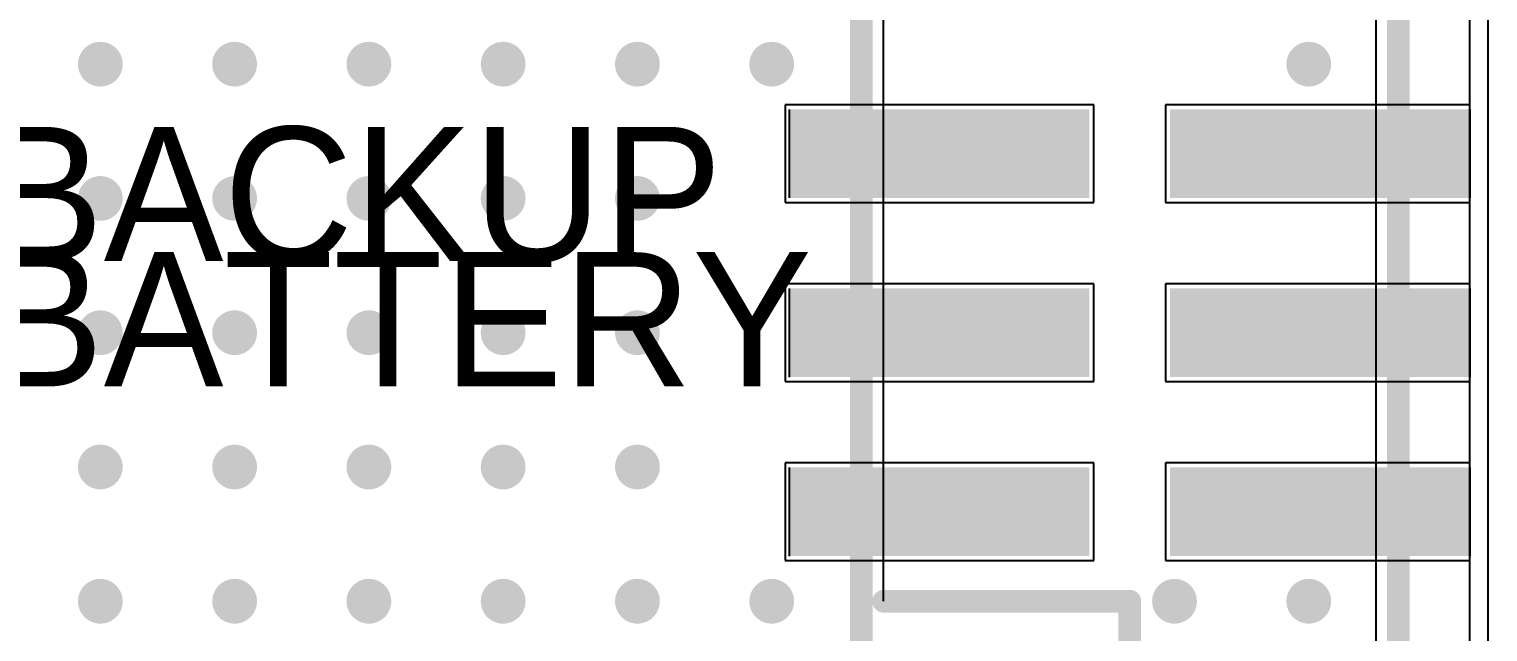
# Model space of a CAD drawing. Header units: millimetres. Extents: x 15 to 122, y 23 to 96.
# Drawn here: x 102.71 to 119, y 62.66 to 69.39 of the extents above; entities that cross this region are included whole.
import ezdxf

# ---------------------------------------------------------------- set-up
doc = ezdxf.new("R2010")
doc.units = ezdxf.units.MM
for name, color, linetype in [('BottomLayer', 5, 'Continuous'), ('BottomOverlay', 54, 'Continuous'), ('TopLayer', 1, 'Continuous'), ('TopOverlay', 2, 'Continuous'), ('TopPaste', 8, 'Continuous'), ('TopSolder', 216, 'Continuous'), ('Upper Modules', 80, 'Continuous')]:
    doc.layers.add(name, color=color, linetype=linetype)
doc.styles.get("Standard").update_dxf_attribs({"font": 'ARExthalf2.shx', "width": 0.1})

msp = doc.modelspace()

# ---------------------------------------------------------------- linework, layer by layer
at = {"layer": 'BottomLayer'}
msp.add_line((118.796, 76), (118.796, 44), dxfattribs=at)
at = {"layer": 'BottomLayer', "const_width": 0.25}
for points in [[(103.375, 69, 1), (103.625, 69, 1)], [(104.875, 69, 1), (105.125, 69, 1)], [(106.375, 69, 1), (106.625, 69, 1)], [(107.875, 69, 1), (108.125, 69, 1)], [(109.375, 69, 1), (109.625, 69, 1)], [(110.875, 69, 1), (111.125, 69, 1)], [(116.875, 69, 1), (117.125, 69, 1)], [(103.375, 67.5, 1), (103.625, 67.5, 1)], [(104.875, 67.5, 1), (105.125, 67.5, 1)], [(106.375, 67.5, 1), (106.625, 67.5, 1)], [(107.875, 67.5, 1), (108.125, 67.5, 1)], [(109.375, 67.5, 1), (109.625, 67.5, 1)], [(103.375, 66, 1), (103.625, 66, 1)], [(104.875, 66, 1), (105.125, 66, 1)], [(106.375, 66, 1), (106.625, 66, 1)], [(107.875, 66, 1), (108.125, 66, 1)], [(109.375, 66, 1), (109.625, 66, 1)], [(103.375, 64.5, 1), (103.625, 64.5, 1)], [(104.875, 64.5, 1), (105.125, 64.5, 1)], [(106.375, 64.5, 1), (106.625, 64.5, 1)], [(107.875, 64.5, 1), (108.125, 64.5, 1)], [(109.375, 64.5, 1), (109.625, 64.5, 1)], [(103.375, 63, 1), (103.625, 63, 1)], [(104.875, 63, 1), (105.125, 63, 1)], [(106.375, 63, 1), (106.625, 63, 1)], [(107.875, 63, 1), (108.125, 63, 1)], [(109.375, 63, 1), (109.625, 63, 1)], [(110.875, 63, 1), (111.125, 63, 1)], [(115.375, 63, 1), (115.625, 63, 1)], [(116.875, 63, 1), (117.125, 63, 1)]]:
    msp.add_lwpolyline(points, format="xyb", close=True, dxfattribs=at)
at = {"layer": 'BottomOverlay', "const_width": 0.254}
for points in [[(112, 42.2), (112, 70.2)], [(118, 69.2), (118, 70.2)], [(118, 42.2), (118, 69.2)]]:
    msp.add_lwpolyline(points, dxfattribs=at)
at = {"layer": 'BottomOverlay', "const_width": 0.127}
msp.add_lwpolyline([(117.937, 69.2, 1), (118.064, 69.2, 1)], format="xyb", close=True, dxfattribs=at)
msp.add_lwpolyline([(117.937, 69.2, 1), (118.064, 69.2, 1)], format="xyb", close=True, dxfattribs=at)
at = {"layer": 'TopLayer'}
for p, q in [((118.796, 69.455), (118.796, 68.545)), ((114.6, 68.545), (111.15, 68.545)), ((111.15, 68.545), (111.15, 67.455)), ((114.6, 67.455), (114.6, 68.545)), ((118.796, 68.545), (115.4, 68.545)), ((115.4, 68.545), (115.4, 67.455)), ((111.15, 67.455), (114.6, 67.455)), ((115.4, 67.455), (118.796, 67.455)), ((118.796, 67.455), (118.796, 66.545)), ((114.6, 66.545), (111.15, 66.545)), ((111.15, 66.545), (111.15, 65.455)), ((114.6, 65.455), (114.6, 66.545)), ((118.796, 66.545), (115.4, 66.545)), ((115.4, 66.545), (115.4, 65.455)), ((111.15, 65.455), (114.6, 65.455)), ((115.4, 65.455), (118.796, 65.455)), ((118.796, 65.455), (118.796, 64.545)), ((114.6, 64.545), (111.15, 64.545)), ((111.15, 64.545), (111.15, 63.455)), ((114.6, 63.455), (114.6, 64.545)), ((118.796, 64.545), (115.4, 64.545)), ((115.4, 64.545), (115.4, 63.455)), ((111.15, 63.455), (114.6, 63.455)), ((115.4, 63.455), (118.796, 63.455)), ((118.796, 63.455), (118.796, 62.545))]:
    msp.add_line(p, q, dxfattribs=at)
for points, const_width in [([(103.375, 69, 1), (103.625, 69, 1)], 0.25), ([(104.875, 69, 1), (105.125, 69, 1)], 0.25), ([(106.375, 69, 1), (106.625, 69, 1)], 0.25), ([(107.875, 69, 1), (108.125, 69, 1)], 0.25), ([(109.375, 69, 1), (109.625, 69, 1)], 0.25), ([(110.875, 69, 1), (111.125, 69, 1)], 0.25), ([(116.875, 69, 1), (117.125, 69, 1)], 0.25), ([(112.813, 68, 1), (112.938, 68, 1)], 0.125), ([(117.063, 68.025, 1), (117.187, 68.025, 1)], 0.125), ([(103.375, 67.5, 1), (103.625, 67.5, 1)], 0.25), ([(104.875, 67.5, 1), (105.125, 67.5, 1)], 0.25), ([(106.375, 67.5, 1), (106.625, 67.5, 1)], 0.25), ([(107.875, 67.5, 1), (108.125, 67.5, 1)], 0.25), ([(109.375, 67.5, 1), (109.625, 67.5, 1)], 0.25), ([(103.375, 66, 1), (103.625, 66, 1)], 0.25), ([(104.875, 66, 1), (105.125, 66, 1)], 0.25), ([(106.375, 66, 1), (106.625, 66, 1)], 0.25), ([(107.875, 66, 1), (108.125, 66, 1)], 0.25), ([(109.375, 66, 1), (109.625, 66, 1)], 0.25), ([(112.813, 66, 1), (112.938, 66, 1)], 0.125), ([(117.063, 66, 1), (117.187, 66, 1)], 0.125), ([(103.375, 64.5, 1), (103.625, 64.5, 1)], 0.25), ([(104.875, 64.5, 1), (105.125, 64.5, 1)], 0.25), ([(106.375, 64.5, 1), (106.625, 64.5, 1)], 0.25), ([(107.875, 64.5, 1), (108.125, 64.5, 1)], 0.25), ([(109.375, 64.5, 1), (109.625, 64.5, 1)], 0.25), ([(112.813, 64, 1), (112.938, 64, 1)], 0.125), ([(117.063, 63.975, 1), (117.187, 63.975, 1)], 0.125), ([(103.375, 63, 1), (103.625, 63, 1)], 0.25), ([(104.875, 63, 1), (105.125, 63, 1)], 0.25), ([(106.375, 63, 1), (106.625, 63, 1)], 0.25), ([(107.875, 63, 1), (108.125, 63, 1)], 0.25), ([(109.375, 63, 1), (109.625, 63, 1)], 0.25), ([(110.875, 63, 1), (111.125, 63, 1)], 0.25), ([(115.375, 63, 1), (115.625, 63, 1)], 0.25), ([(116.875, 63, 1), (117.125, 63, 1)], 0.25)]:
    msp.add_lwpolyline(points, format="xyb", close=True, dxfattribs=dict(at, const_width=const_width))
for points in [[(111.25, 68.445), (111.25, 67.555), (114.5, 68.445), (114.5, 67.555)], [(115.5, 68.445), (115.5, 67.555), (118.75, 68.445), (118.75, 67.555)], [(111.25, 66.445), (111.25, 65.555), (114.5, 66.445), (114.5, 65.555)], [(115.5, 66.445), (115.5, 65.555), (118.75, 66.445), (118.75, 65.555)], [(111.25, 64.445), (111.25, 63.555), (114.5, 64.445), (114.5, 63.555)], [(115.5, 64.445), (115.5, 63.555), (118.75, 64.445), (118.75, 63.555)]]:
    msp.add_solid(points, dxfattribs=at)
at = {"layer": 'TopOverlay', "const_width": 0.254}
for points in [[(112.25, 63), (115, 63)], [(115, 57), (115, 63)]]:
    msp.add_lwpolyline(points, dxfattribs=at)
at = {"layer": 'TopOverlay', "const_width": 0.127}
for points in [[(112.187, 63, 1), (112.314, 63, 1)], [(114.937, 63, 1), (115.064, 63, 1)], [(114.937, 63, 1), (115.064, 63, 1)]]:
    msp.add_lwpolyline(points, format="xyb", close=True, dxfattribs=at)
at = {"layer": 'TopPaste'}
for points in [[(111.25, 68.445), (111.25, 67.555), (114.5, 68.445), (114.5, 67.555)], [(111.25, 68.445), (111.25, 67.555), (114.5, 68.445), (114.5, 67.555)], [(115.5, 68.445), (115.5, 67.555), (118.75, 68.445), (118.75, 67.555)], [(115.5, 68.445), (115.5, 67.555), (118.75, 68.445), (118.75, 67.555)], [(111.25, 66.445), (111.25, 65.555), (114.5, 66.445), (114.5, 65.555)], [(111.25, 66.445), (111.25, 65.555), (114.5, 66.445), (114.5, 65.555)], [(115.5, 66.445), (115.5, 65.555), (118.75, 66.445), (118.75, 65.555)], [(115.5, 66.445), (115.5, 65.555), (118.75, 66.445), (118.75, 65.555)], [(111.25, 64.445), (111.25, 63.555), (114.5, 64.445), (114.5, 63.555)], [(111.25, 64.445), (111.25, 63.555), (114.5, 64.445), (114.5, 63.555)], [(115.5, 64.445), (115.5, 63.555), (118.75, 64.445), (118.75, 63.555)], [(115.5, 64.445), (115.5, 63.555), (118.75, 64.445), (118.75, 63.555)]]:
    msp.add_solid(points, dxfattribs=at)
at = {"layer": 'TopSolder'}
for points in [[(111.2, 68.495), (111.2, 67.505), (114.55, 68.495), (114.55, 67.505)], [(111.2, 68.495), (111.2, 67.505), (114.55, 68.495), (114.55, 67.505)], [(115.45, 68.495), (115.45, 67.505), (118.8, 68.495), (118.8, 67.505)], [(115.45, 68.495), (115.45, 67.505), (118.8, 68.495), (118.8, 67.505)], [(111.2, 66.495), (111.2, 65.505), (114.55, 66.495), (114.55, 65.505)], [(111.2, 66.495), (111.2, 65.505), (114.55, 66.495), (114.55, 65.505)], [(115.45, 66.495), (115.45, 65.505), (118.8, 66.495), (118.8, 65.505)], [(115.45, 66.495), (115.45, 65.505), (118.8, 66.495), (118.8, 65.505)], [(111.2, 64.495), (111.2, 63.505), (114.55, 64.495), (114.55, 63.505)], [(111.2, 64.495), (111.2, 63.505), (114.55, 64.495), (114.55, 63.505)], [(115.45, 64.495), (115.45, 63.505), (118.8, 64.495), (118.8, 63.505)], [(115.45, 64.495), (115.45, 63.505), (118.8, 64.495), (118.8, 63.505)]]:
    msp.add_solid(points, dxfattribs=at)
at = {"layer": 'Upper Modules'}
for p, q in [((119, 79.181), (119, 40.2)), ((112.25, 63), (112.25, 78.5)), ((117.75, 78.5), (117.75, 41.5)), ((111.2, 67.505), (111.2, 68.495)), ((118.8, 68.495), (118.8, 67.505)), ((111.2, 65.505), (111.2, 66.495)), ((118.8, 66.495), (118.8, 65.505)), ((111.2, 63.505), (111.2, 64.495)), ((118.8, 64.495), (118.8, 63.505))]:
    msp.add_line(p, q, dxfattribs=at)

# ---------------------------------------------------------------- texts
at = {"layer": 'TopOverlay'}
for s, p in [('BACKUP ', (102.2, 66.8)), ('BATTERY', (102.2, 65.4))]:
    msp.add_text(s, height=1.5, dxfattribs=at).set_placement(p)

doc.saveas('drawing.dxf')
